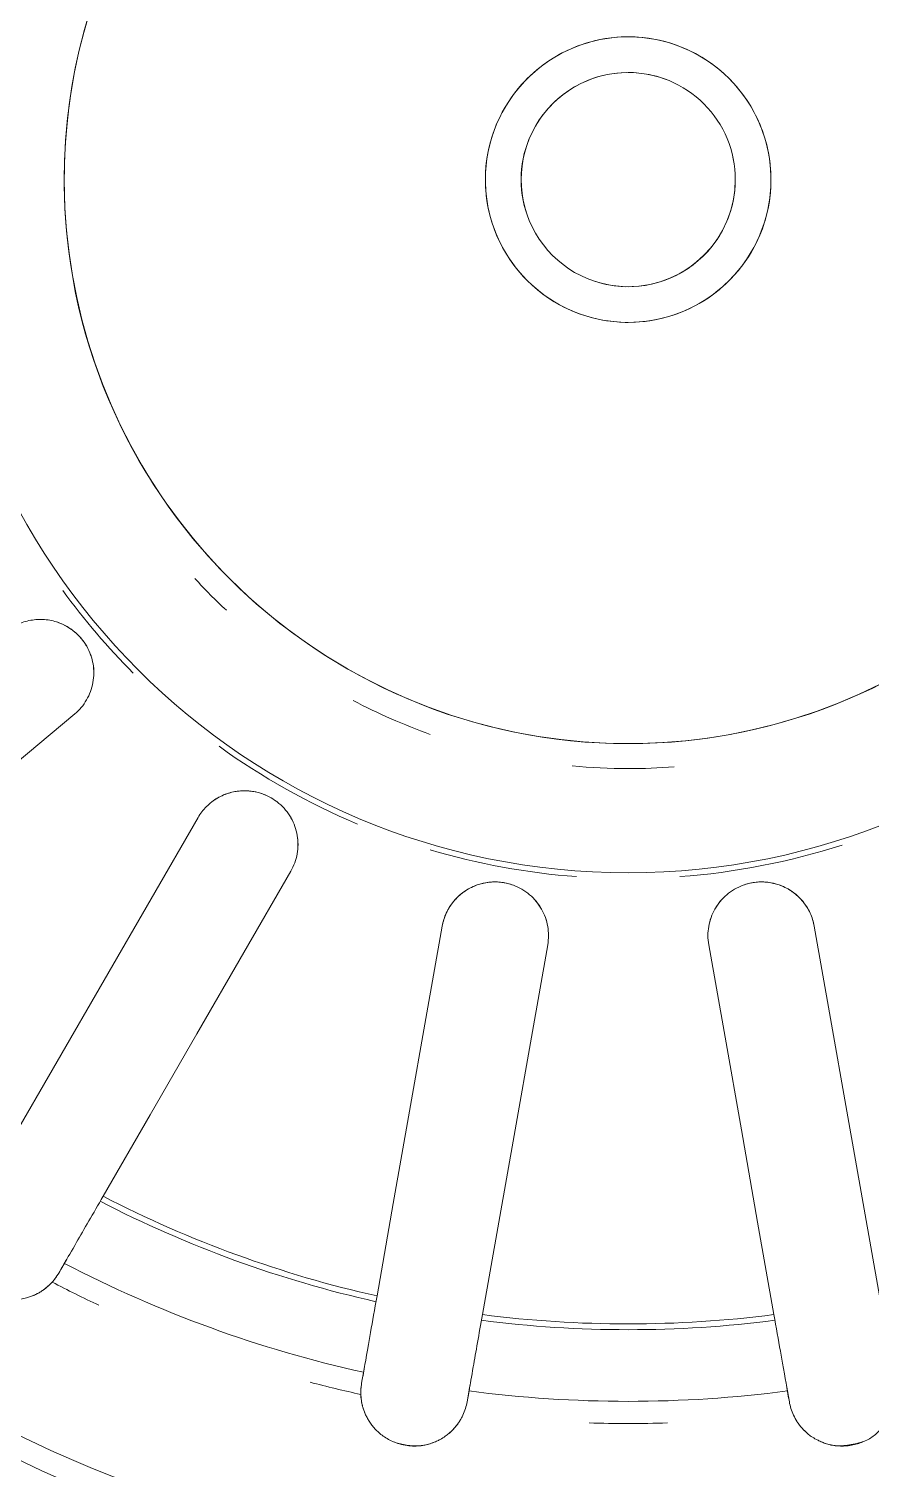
# Model space of a CAD drawing. Header units: millimetres. Extents: x -11245 to 9283, y -22520 to -3800.
# Drawn here: x -7553.41 to -7529.81, y -15003.85 to -14963.5 of the extents above; entities that cross this region are included whole.
import ezdxf

# ---------------------------------------------------------------- set-up
doc = ezdxf.new("R2010")
doc.units = ezdxf.units.MM
doc.layers.add('A-GENM', color=13, linetype='Continuous', lineweight=9)
doc.layers.add('G-IMPT', color=8, linetype='Continuous', lineweight=9)

# ---------------------------------------------------------------- blocks, each defined once
blk = doc.blocks.new('CRT_MGN_COZ_Fogão a lenha completo - CRT_MGN_COZ_Fogão a lenha completo-5005769-PAGINAÇÃO DE PISO TÉRREO')
at = {"layer": 'G-IMPT', "flags": 128}
for points in [[(2906.956, -42.494), (2905.266, -40.48), (2903.575, -38.465), (2901.885, -36.45), (2900.194, -34.436)], [(2894.945, -40.691), (2897.223, -42.006), (2899.5, -43.321), (2901.778, -44.636), (2904.055, -45.951)], [(2891.565, -42.204), (2891.431, -42.126), (2891.297, -42.049)], [(2906.125, -58), (2906.138, -57.368), (2906.176, -56.737), (2906.239, -56.109), (2906.327, -55.483), (2906.44, -54.861), (2906.578, -54.244), (2906.74, -53.634), (2906.927, -53.03), (2907.138, -52.434), (2907.372, -51.847), (2907.63, -51.27), (2907.91, -50.704), (2908.213, -50.149), (2908.538, -49.607), (2908.885, -49.079), (2909.252, -48.564), (2909.639, -48.065), (2910.046, -47.582), (2910.473, -47.115), (2910.917, -46.666), (2911.379, -46.235), (2911.858, -45.822), (2912.353, -45.429), (2912.863, -45.057), (2913.388, -44.705), (2913.927, -44.374), (2914.478, -44.065), (2915.041, -43.778), (2915.615, -43.515), (2916.2, -43.274), (2916.793, -43.057), (2917.395, -42.863), (2918.004, -42.694), (2918.619, -42.55), (2919.24, -42.43), (2919.864, -42.335), (2920.492, -42.265), (2921.123, -42.22), (2921.754, -42.201), (2922.386, -42.207), (2923.018, -42.238), (2923.647, -42.294), (2924.274, -42.376), (2924.897, -42.482), (2925.515, -42.613), (2926.127, -42.769), (2926.733, -42.949)], [(2902.555, -48.549), (2900.278, -47.234), (2898, -45.919), (2895.723, -44.604), (2893.445, -43.289)], [(2888.21, -50.532), (2888.362, -50.559), (2888.514, -50.586)], [(2890.653, -50.963), (2893.242, -51.419), (2895.832, -51.876), (2898.422, -52.333), (2901.012, -52.789)], [(2887.993, -53.54), (2887.841, -53.513), (2887.689, -53.486)], [(2900.491, -55.744), (2897.901, -55.287), (2895.311, -54.83), (2892.721, -54.374), (2890.132, -53.917)], [(2925.925, -58), (2925.922, -57.84), (2925.912, -57.68), (2925.896, -57.521), (2925.874, -57.363), (2925.845, -57.205), (2925.81, -57.049), (2925.769, -56.895), (2925.722, -56.742), (2925.669, -56.591), (2925.609, -56.442), (2925.544, -56.296), (2925.473, -56.153), (2925.396, -56.012), (2925.314, -55.875), (2925.226, -55.741), (2925.133, -55.611), (2925.035, -55.485), (2924.932, -55.362), (2924.824, -55.244), (2924.712, -55.131), (2924.595, -55.021), (2924.474, -54.917), (2924.348, -54.818), (2924.219, -54.723), (2924.086, -54.634), (2923.95, -54.55), (2923.81, -54.472), (2923.668, -54.4), (2923.522, -54.333), (2923.374, -54.272), (2923.224, -54.217), (2923.072, -54.168), (2922.918, -54.125), (2922.762, -54.089), (2922.605, -54.058), (2922.447, -54.034), (2922.288, -54.016), (2922.128, -54.005), (2921.968, -54), (2921.808, -54.002), (2921.648, -54.01), (2921.489, -54.024), (2921.33, -54.044), (2921.173, -54.071), (2921.016, -54.105), (2920.861, -54.144), (2920.708, -54.19), (2920.556, -54.241), (2920.407, -54.299), (2920.26, -54.363), (2920.116, -54.432), (2919.975, -54.507), (2919.837, -54.588), (2919.702, -54.674), (2919.571, -54.766), (2919.444, -54.863), (2919.32, -54.964), (2919.201, -55.071), (2919.086, -55.182), (2918.975, -55.298), (2918.87, -55.418), (2918.769, -55.543), (2918.673, -55.671), (2918.583, -55.803), (2918.497, -55.938), (2918.418, -56.077), (2918.344, -56.219), (2918.275, -56.363), (2918.213, -56.51), (2918.156, -56.66), (2918.106, -56.812), (2918.061, -56.966), (2918.023, -57.121), (2917.991, -57.278), (2917.965, -57.436), (2917.946, -57.594), (2917.933, -57.754), (2917.926, -57.914), (2917.925, -58)], [(2907.779, -65.037), (2907.508, -64.466), (2907.261, -63.884), (2907.038, -63.293), (2906.838, -62.693), (2906.663, -62.086), (2906.511, -61.473), (2906.385, -60.853), (2906.283, -60.23), (2906.206, -59.602), (2906.155, -58.973), (2906.129, -58.341), (2906.125, -58)], [(2917.925, -58), (2917.928, -58.16), (2917.938, -58.32), (2917.954, -58.479), (2917.976, -58.637), (2918.005, -58.795), (2918.04, -58.951), (2918.081, -59.105), (2918.128, -59.258), (2918.181, -59.409), (2918.241, -59.558), (2918.306, -59.704), (2918.377, -59.847), (2918.454, -59.988), (2918.536, -60.125), (2918.624, -60.259), (2918.717, -60.389), (2918.815, -60.515), (2918.918, -60.638), (2919.026, -60.756), (2919.138, -60.869), (2919.255, -60.979), (2919.376, -61.083), (2919.502, -61.182), (2919.631, -61.277), (2919.764, -61.366), (2919.9, -61.45), (2920.04, -61.528), (2920.182, -61.6), (2920.328, -61.667), (2920.476, -61.728), (2920.626, -61.783), (2920.778, -61.832), (2920.932, -61.875), (2921.088, -61.911), (2921.245, -61.942), (2921.403, -61.966), (2921.562, -61.984), (2921.722, -61.995), (2921.882, -62), (2922.042, -61.998), (2922.202, -61.99), (2922.361, -61.976), (2922.52, -61.956), (2922.677, -61.929), (2922.834, -61.895), (2922.989, -61.856), (2923.142, -61.81), (2923.294, -61.759), (2923.443, -61.701), (2923.59, -61.637), (2923.734, -61.568), (2923.875, -61.493), (2924.013, -61.412), (2924.148, -61.326), (2924.279, -61.234), (2924.406, -61.137), (2924.53, -61.036), (2924.649, -60.929), (2924.764, -60.818), (2924.875, -60.702), (2924.98, -60.582), (2925.081, -60.457), (2925.177, -60.329), (2925.267, -60.197), (2925.353, -60.062), (2925.432, -59.923), (2925.506, -59.781), (2925.575, -59.637), (2925.637, -59.49), (2925.694, -59.34), (2925.744, -59.188), (2925.789, -59.034), (2925.827, -58.879), (2925.859, -58.722), (2925.885, -58.564), (2925.904, -58.406), (2925.917, -58.246), (2925.924, -58.086), (2925.925, -58)], [(2900.491, -60.256), (2897.901, -60.713), (2895.311, -61.17), (2892.721, -61.626), (2890.132, -62.083)], [(2887.993, -62.46), (2887.841, -62.487), (2887.689, -62.514)], [(2890.653, -65.037), (2893.242, -64.581), (2895.832, -64.124), (2898.422, -63.667), (2901.012, -63.211)]]:
    blk.add_lwpolyline(points, dxfattribs=at)
at = {"layer": 'G-IMPT'}
for radius, start, end in [(58.454, 90, 270), (58.454, 270, 90), (57.5, 90, 270), (57.5, 360, 180), (57.5, 270, 90), (56.5, 360, 180), (42, 0, 180), (41.108, 0, 180), (41, 90, 180), (41, 90, 270), (41, 270, 90), (41, 0, 90), (40.608, 0, 180), (39.099, 360, 180), (39.72, 109.2857, 180), (19.418, 0, 180), (34.845, 152.4126, 154.8187), (34.223, 152.5121, 167.4879), (15.8, 90, 270), (19.579, 126.0163, 134.9168), (15.8, 270, 90), (32.216, 152.6687, 167.3313), (32.054, 152.6822, 167.3178), (16.5, 132.6316, 136.9778), (19.579, 144.1641, 157.2117), (34.845, 165.1811, 167.5874), (16.5, 152.1795, 160.3588), (19.579, 163.5362, 175.7648), (34.223, 172.5121, 180), (32.216, 172.6687, 180), (32.054, 172.6822, 180), (4, 90, 180), (4, 360, 90), (3, 360, 180), (3, 90, 112.5), (3, 67.5, 90), (3, 339.0928, 64.7239), (16.5, 174.5429, 180), (3, 157.5, 270), (34.845, 178.1957, 180), (57.5, 180, 0), (56.5, 180, 0), (42, 180, 270), (41.108, 180, 0), (41, 180, 270), (40.608, 180, 0), (39.099, 180, 0), (34.845, 180, 181.8043), (34.223, 180, 187.4879), (32.216, 180, 187.3313), (32.054, 180, 187.3178), (19.418, 180, 0), (16.5, 180, 184.4699), (4, 180, 270), (3, 180, 270), (3, 270, 360), (4, 270, 0), (41, 270, 0), (42, 270, 0), (19.579, 184.2352, 197.8165), (3, 270, 292.5)]:
    blk.add_arc((2921.925, -58), radius, start, end, dxfattribs=at)
for points, knots in [([(2891.297, -42.049), (2891.242, -42.017), (2891.134, -41.945), (2891.007, -41.834), (2890.914, -41.734), (2890.849, -41.654), (2890.788, -41.567), (2890.731, -41.472), (2890.679, -41.37), (2890.636, -41.262), (2890.595, -41.136), (2890.566, -41.002), (2890.549, -40.857), (2890.545, -40.716), (2890.557, -40.552), (2890.589, -40.381), (2890.649, -40.194), (2890.743, -39.998), (2890.865, -39.819), (2890.997, -39.673), (2891.129, -39.56), (2891.266, -39.466), (2891.401, -39.393), (2891.536, -39.337), (2891.665, -39.298), (2891.785, -39.272), (2891.9, -39.256), (2892.014, -39.249), (2892.125, -39.251), (2892.231, -39.26), (2892.333, -39.276), (2892.466, -39.307), (2892.626, -39.361), (2892.742, -39.419), (2892.797, -39.451)], [-1, -1, -1, -1, -0.944444, -0.888889, -0.861111, -0.833333, -0.805556, -0.777778, -0.75, -0.722222, -0.694444, -0.659722, -0.638889, -0.611111, -0.583333, -0.555556, -0.527778, -0.5, -0.472222, -0.444444, -0.416667, -0.388889, -0.361111, -0.333333, -0.305556, -0.277778, -0.25, -0.222222, -0.194444, -0.166667, -0.138889, -0.111111, -0.055556, 0, 0, 0, 0]), ([(2909.254, -40.566), (2909.337, -40.665), (2909.442, -40.829), (2909.537, -41.071), (2909.585, -41.26), (2909.607, -41.454), (2909.604, -41.716), (2909.525, -42.083), (2909.281, -42.511), (2908.868, -42.858), (2908.445, -43.01), (2908.095, -43.038), (2907.833, -43.013), (2907.581, -42.944), (2907.267, -42.795), (2907.067, -42.626), (2906.956, -42.494)], [-1, -1, -1, -1, -0.916667, -0.875, -0.833333, -0.791667, -0.75, -0.666667, -0.555556, -0.444444, -0.333333, -0.277778, -0.222222, -0.166667, -0.111111, 0, 0, 0, 0]), ([(2891.042, -41.863), (2891, -41.827), (2890.922, -41.749), (2890.834, -41.635), (2890.769, -41.536), (2890.723, -41.458), (2890.681, -41.375), (2890.657, -41.314), (2890.645, -41.283)], [-1, -1, -1, -1, -0.9444444, -0.8888889, -0.8611111, -0.8333333, -0.8055556, -0.7777778, -0.7777778, -0.7777778, -0.7777778]), ([(2909.547, -41.941), (2909.533, -41.994), (2909.498, -42.095), (2909.426, -42.246), (2909.337, -42.39), (2909.238, -42.518), (2909.121, -42.636), (2908.99, -42.744), (2908.826, -42.852), (2908.614, -42.948), (2908.357, -43.017), (2908.095, -43.036), (2907.92, -43.021), (2907.834, -43.005)], [-0.6875, -0.6875, -0.6875, -0.6875, -0.6527778, -0.6180556, -0.5833333, -0.5486111, -0.5138889, -0.4791667, -0.4444444, -0.3888889, -0.3333333, -0.2777778, -0.2222222, -0.2222222, -0.2222222, -0.2222222]), ([(2893.445, -43.289), (2892.963, -43.011), (2892.22, -42.582), (2891.718, -42.292), (2891.565, -42.204)], [-1, -1, -1, -1, -0.4, 0, 0, 0, 0]), ([(2904.055, -45.951), (2904.167, -46.015), (2904.322, -46.134), (2904.494, -46.329), (2904.604, -46.49), (2904.691, -46.665), (2904.777, -46.912), (2904.829, -47.284), (2904.746, -47.77), (2904.477, -48.237), (2904.131, -48.524), (2903.811, -48.67), (2903.557, -48.736), (2903.297, -48.757), (2902.951, -48.725), (2902.704, -48.635), (2902.555, -48.549)], [-1, -1, -1, -1, -0.916667, -0.875, -0.833333, -0.791667, -0.75, -0.666667, -0.555556, -0.444444, -0.333333, -0.277778, -0.222222, -0.166667, -0.111111, 0, 0, 0, 0]), ([(2904.529, -46.383), (2904.591, -46.472), (2904.673, -46.617), (2904.744, -46.818), (2904.783, -46.979), (2904.805, -47.144), (2904.807, -47.305), (2904.791, -47.471), (2904.758, -47.636), (2904.708, -47.791), (2904.639, -47.942), (2904.552, -48.088), (2904.435, -48.245), (2904.268, -48.408), (2904.051, -48.561), (2903.811, -48.669), (2903.472, -48.76), (2903.207, -48.756), (2903.039, -48.726)], [-0.8611111, -0.8611111, -0.8611111, -0.8611111, -0.7916667, -0.7569444, -0.7222222, -0.6875, -0.6527778, -0.6180556, -0.5833333, -0.5486111, -0.5138889, -0.4791667, -0.4444444, -0.3888889, -0.3333333, -0.2777778, -0.2222222, -0.1111111, -0.1111111, -0.1111111, -0.1111111]), ([(2887.689, -53.486), (2887.626, -53.475), (2887.5, -53.445), (2887.342, -53.384), (2887.221, -53.322), (2887.132, -53.269), (2887.045, -53.208), (2886.959, -53.138), (2886.876, -53.059), (2886.798, -52.973), (2886.717, -52.868), (2886.644, -52.753), (2886.578, -52.622), (2886.526, -52.491), (2886.481, -52.333), (2886.453, -52.161), (2886.445, -51.965), (2886.466, -51.749), (2886.52, -51.539), (2886.594, -51.357), (2886.679, -51.205), (2886.776, -51.07), (2886.878, -50.955), (2886.986, -50.856), (2887.093, -50.775), (2887.197, -50.71), (2887.3, -50.655), (2887.404, -50.61), (2887.51, -50.574), (2887.612, -50.546), (2887.714, -50.527), (2887.849, -50.51), (2888.018, -50.506), (2888.147, -50.521), (2888.21, -50.532)], [-1, -1, -1, -1, -0.944444, -0.888889, -0.861111, -0.833333, -0.805556, -0.777778, -0.75, -0.722222, -0.694444, -0.659722, -0.638889, -0.611111, -0.583333, -0.555556, -0.527778, -0.5, -0.472222, -0.444444, -0.416667, -0.388889, -0.361111, -0.333333, -0.305556, -0.277778, -0.25, -0.222222, -0.194444, -0.166667, -0.138889, -0.111111, -0.055556, 0, 0, 0, 0]), ([(2887.39, -50.616), (2887.419, -50.605), (2887.476, -50.585), (2887.589, -50.551), (2887.729, -50.52), (2887.84, -50.511), (2887.895, -50.51)], [-0.1666667, -0.1666667, -0.1666667, -0.1666667, -0.1388889, -0.1111111, -0.0555556, 0, 0, 0, 0]), ([(2888.514, -50.586), (2888.775, -50.632), (2889.421, -50.746), (2890.286, -50.898), (2890.653, -50.963)], [-1, -1, -1, -1, -0.4, 0, 0, 0, 0]), ([(2901.012, -52.789), (2901.139, -52.812), (2901.326, -52.87), (2901.554, -52.994), (2901.711, -53.108), (2901.854, -53.243), (2902.019, -53.446), (2902.195, -53.777), (2902.283, -54.262), (2902.19, -54.794), (2901.963, -55.182), (2901.713, -55.428), (2901.497, -55.577), (2901.259, -55.686), (2900.923, -55.774), (2900.66, -55.774), (2900.491, -55.744)], [-1, -1, -1, -1, -0.916667, -0.875, -0.833333, -0.791667, -0.75, -0.666667, -0.555556, -0.444444, -0.333333, -0.277778, -0.222222, -0.166667, -0.111111, 0, 0, 0, 0]), ([(2901.012, -52.789), (2901.232, -52.828), (2901.524, -52.95), (2901.821, -53.204), (2901.956, -53.368), (2902.048, -53.507), (2902.124, -53.654), (2902.182, -53.804), (2902.223, -53.966), (2902.248, -54.133), (2902.255, -54.295), (2902.241, -54.461), (2902.21, -54.627), (2902.154, -54.815), (2902.053, -55.026), (2901.901, -55.244), (2901.712, -55.427), (2901.424, -55.628), (2901.174, -55.716), (2901.006, -55.745)], [-1, -1, -1, -1, -0.8611111, -0.7916667, -0.7569444, -0.7222222, -0.6875, -0.6527778, -0.6180556, -0.5833333, -0.5486111, -0.5138889, -0.4791667, -0.4444444, -0.3888889, -0.3333333, -0.2777778, -0.2222222, -0.1111111, -0.1111111, -0.1111111, -0.1111111]), ([(2890.132, -53.917), (2889.583, -53.82), (2888.739, -53.671), (2888.167, -53.571), (2887.993, -53.54)], [-1, -1, -1, -1, -0.4, 0, 0, 0, 0]), ([(2901.012, -63.211), (2901.232, -63.172), (2901.524, -63.05), (2901.821, -62.796), (2901.956, -62.632), (2902.048, -62.493), (2902.124, -62.346), (2902.182, -62.196), (2902.223, -62.034), (2902.248, -61.867), (2902.255, -61.705), (2902.241, -61.539), (2902.21, -61.373), (2902.154, -61.185), (2902.053, -60.974), (2901.901, -60.756), (2901.712, -60.573), (2901.424, -60.372), (2901.007, -60.226), (2900.667, -60.225), (2900.491, -60.256)], [-1, -1, -1, -1, -0.861111, -0.791667, -0.756944, -0.722222, -0.6875, -0.652778, -0.618056, -0.583333, -0.548611, -0.513889, -0.479167, -0.444444, -0.388889, -0.333333, -0.277778, -0.222222, -0.111111, 0, 0, 0, 0]), ([(2901.012, -63.211), (2901.139, -63.188), (2901.326, -63.13), (2901.554, -63.006), (2901.711, -62.892), (2901.854, -62.757), (2902.019, -62.554), (2902.195, -62.223), (2902.283, -61.738), (2902.19, -61.206), (2901.963, -60.818), (2901.713, -60.572), (2901.497, -60.423), (2901.259, -60.314), (2901.091, -60.27), (2901.006, -60.255)], [-1, -1, -1, -1, -0.9166667, -0.875, -0.8333333, -0.7916667, -0.75, -0.6666667, -0.5555556, -0.4444444, -0.3333333, -0.2777778, -0.2222222, -0.1666667, -0.1111111, -0.1111111, -0.1111111, -0.1111111]), ([(2887.993, -62.46), (2888.254, -62.414), (2888.9, -62.3), (2889.765, -62.147), (2890.132, -62.083)], [-1, -1, -1, -1, -0.4, 0, 0, 0, 0]), ([(2887.689, -62.514), (2887.559, -62.535), (2887.372, -62.596), (2887.161, -62.711), (2887.043, -62.792), (2886.959, -62.863), (2886.876, -62.941), (2886.795, -63.026), (2886.711, -63.132), (2886.646, -63.247), (2886.58, -63.38), (2886.523, -63.513), (2886.475, -63.673), (2886.451, -63.841), (2886.458, -64.034), (2886.486, -64.25), (2886.534, -64.463), (2886.594, -64.646), (2886.673, -64.795), (2886.773, -64.929), (2886.882, -65.043), (2886.987, -65.144), (2887.088, -65.227), (2887.194, -65.292), (2887.3, -65.344), (2887.405, -65.39), (2887.508, -65.428), (2887.646, -65.463), (2887.884, -65.499), (2888.081, -65.492), (2888.21, -65.468)], [-1, -1, -1, -1, -0.888889, -0.833333, -0.805556, -0.777778, -0.75, -0.722222, -0.694444, -0.659722, -0.638889, -0.611111, -0.583333, -0.555556, -0.527778, -0.5, -0.472222, -0.444444, -0.416667, -0.388889, -0.361111, -0.333333, -0.305556, -0.277778, -0.25, -0.222222, -0.194444, -0.166667, -0.111111, 0, 0, 0, 0])]:
    blk.add_open_spline(points, degree=3, knots=knots, dxfattribs=at)
for points in [[(2891.042, -41.863), (2891.077, -41.895), (2891.154, -41.958), (2891.247, -42.02), (2891.297, -42.049)], [(2891.297, -42.049), (2891.419, -42.12), (2891.555, -42.198), (2891.703, -42.284)], [(2888.21, -50.532), (2888.152, -50.522), (2888.042, -50.509), (2887.942, -50.508), (2887.895, -50.51)], [(2888.671, -50.613), (2888.503, -50.584), (2888.349, -50.556), (2888.21, -50.532)], [(2886.582, -52.626), (2886.566, -52.588), (2886.535, -52.508), (2886.493, -52.377), (2886.461, -52.236), (2886.448, -52.09), (2886.456, -51.927), (2886.48, -51.749), (2886.518, -51.574), (2886.55, -51.47), (2886.569, -51.422)], [(2887.088, -53.238), (2887.065, -53.221), (2887.017, -53.185), (2886.947, -53.127), (2886.879, -53.063), (2886.835, -53.015), (2886.814, -52.99)], [(2887.689, -53.486), (2887.828, -53.511), (2887.982, -53.538), (2888.151, -53.568)], [(2888.151, -62.432), (2887.982, -62.462), (2887.828, -62.489), (2887.689, -62.514)], [(2887.089, -62.762), (2887.065, -62.779), (2887.017, -62.814), (2886.948, -62.873), (2886.881, -62.937), (2886.836, -62.985), (2886.814, -63.01)], [(2886.582, -63.373), (2886.565, -63.411), (2886.533, -63.49), (2886.494, -63.619), (2886.465, -63.76), (2886.449, -63.908), (2886.448, -64.074), (2886.468, -64.251), (2886.51, -64.425), (2886.548, -64.528), (2886.568, -64.576)]]:
    blk.add_open_spline(points, degree=3, dxfattribs=at)
blk = doc.blocks.new('CRT_MGN_COZ_Fogão a lenha completo - CRT_MGN_COZ_Fogão a lenha completo-V26-PAGINAÇÃO DE PISO TÉRREO')
at = {"layer": 'G-IMPT', "flags": 128}
for points in [[(2906.956, -42.494), (2905.266, -40.48), (2903.575, -38.465), (2901.885, -36.45), (2900.194, -34.436)], [(2894.945, -40.691), (2897.223, -42.006), (2899.5, -43.321), (2901.778, -44.636), (2904.055, -45.951)], [(2891.565, -42.204), (2891.431, -42.126), (2891.297, -42.049)], [(2906.125, -58), (2906.138, -57.368), (2906.176, -56.737), (2906.239, -56.109), (2906.327, -55.483), (2906.44, -54.861), (2906.578, -54.244), (2906.74, -53.634), (2906.927, -53.03), (2907.138, -52.434), (2907.372, -51.847), (2907.63, -51.27), (2907.91, -50.704), (2908.213, -50.149), (2908.538, -49.607), (2908.885, -49.079), (2909.252, -48.564), (2909.639, -48.065), (2910.046, -47.582), (2910.473, -47.115), (2910.917, -46.666), (2911.379, -46.235), (2911.858, -45.822), (2912.353, -45.429), (2912.863, -45.057), (2913.388, -44.705), (2913.927, -44.374), (2914.478, -44.065), (2915.041, -43.778), (2915.615, -43.515), (2916.2, -43.274), (2916.793, -43.057), (2917.395, -42.863), (2918.004, -42.694), (2918.619, -42.55), (2919.24, -42.43), (2919.864, -42.335), (2920.492, -42.265), (2921.123, -42.22), (2921.754, -42.201), (2922.386, -42.207), (2923.018, -42.238), (2923.647, -42.294), (2924.274, -42.376), (2924.897, -42.482), (2925.515, -42.613), (2926.127, -42.769), (2926.733, -42.949)], [(2902.555, -48.549), (2900.278, -47.234), (2898, -45.919), (2895.723, -44.604), (2893.445, -43.289)], [(2888.21, -50.532), (2888.362, -50.559), (2888.514, -50.586)], [(2890.653, -50.963), (2893.242, -51.419), (2895.832, -51.876), (2898.422, -52.333), (2901.012, -52.789)], [(2887.993, -53.54), (2887.841, -53.513), (2887.689, -53.486)], [(2900.491, -55.744), (2897.901, -55.287), (2895.311, -54.83), (2892.721, -54.374), (2890.132, -53.917)], [(2925.925, -58), (2925.922, -57.84), (2925.912, -57.68), (2925.896, -57.521), (2925.874, -57.363), (2925.845, -57.205), (2925.81, -57.049), (2925.769, -56.895), (2925.722, -56.742), (2925.669, -56.591), (2925.609, -56.442), (2925.544, -56.296), (2925.473, -56.153), (2925.396, -56.012), (2925.314, -55.875), (2925.226, -55.741), (2925.133, -55.611), (2925.035, -55.485), (2924.932, -55.362), (2924.824, -55.244), (2924.712, -55.131), (2924.595, -55.021), (2924.474, -54.917), (2924.348, -54.818), (2924.219, -54.723), (2924.086, -54.634), (2923.95, -54.55), (2923.81, -54.472), (2923.668, -54.4), (2923.522, -54.333), (2923.374, -54.272), (2923.224, -54.217), (2923.072, -54.168), (2922.918, -54.125), (2922.762, -54.089), (2922.605, -54.058), (2922.447, -54.034), (2922.288, -54.016), (2922.128, -54.005), (2921.968, -54), (2921.808, -54.002), (2921.648, -54.01), (2921.489, -54.024), (2921.33, -54.044), (2921.173, -54.071), (2921.016, -54.105), (2920.861, -54.144), (2920.708, -54.19), (2920.556, -54.241), (2920.407, -54.299), (2920.26, -54.363), (2920.116, -54.432), (2919.975, -54.507), (2919.837, -54.588), (2919.702, -54.674), (2919.571, -54.766), (2919.444, -54.863), (2919.32, -54.964), (2919.201, -55.071), (2919.086, -55.182), (2918.975, -55.298), (2918.87, -55.418), (2918.769, -55.543), (2918.673, -55.671), (2918.583, -55.803), (2918.497, -55.938), (2918.418, -56.077), (2918.344, -56.219), (2918.275, -56.363), (2918.213, -56.51), (2918.156, -56.66), (2918.106, -56.812), (2918.061, -56.966), (2918.023, -57.121), (2917.991, -57.278), (2917.965, -57.436), (2917.946, -57.594), (2917.933, -57.754), (2917.926, -57.914), (2917.925, -58)], [(2907.779, -65.037), (2907.508, -64.466), (2907.261, -63.884), (2907.038, -63.293), (2906.838, -62.693), (2906.663, -62.086), (2906.511, -61.473), (2906.385, -60.853), (2906.283, -60.23), (2906.206, -59.602), (2906.155, -58.973), (2906.129, -58.341), (2906.125, -58)], [(2917.925, -58), (2917.928, -58.16), (2917.938, -58.32), (2917.954, -58.479), (2917.976, -58.637), (2918.005, -58.795), (2918.04, -58.951), (2918.081, -59.105), (2918.128, -59.258), (2918.181, -59.409), (2918.241, -59.558), (2918.306, -59.704), (2918.377, -59.847), (2918.454, -59.988), (2918.536, -60.125), (2918.624, -60.259), (2918.717, -60.389), (2918.815, -60.515), (2918.918, -60.638), (2919.026, -60.756), (2919.138, -60.869), (2919.255, -60.979), (2919.376, -61.083), (2919.502, -61.182), (2919.631, -61.277), (2919.764, -61.366), (2919.9, -61.45), (2920.04, -61.528), (2920.182, -61.6), (2920.328, -61.667), (2920.476, -61.728), (2920.626, -61.783), (2920.778, -61.832), (2920.932, -61.875), (2921.088, -61.911), (2921.245, -61.942), (2921.403, -61.966), (2921.562, -61.984), (2921.722, -61.995), (2921.882, -62), (2922.042, -61.998), (2922.202, -61.99), (2922.361, -61.976), (2922.52, -61.956), (2922.677, -61.929), (2922.834, -61.895), (2922.989, -61.856), (2923.142, -61.81), (2923.294, -61.759), (2923.443, -61.701), (2923.59, -61.637), (2923.734, -61.568), (2923.875, -61.493), (2924.013, -61.412), (2924.148, -61.326), (2924.279, -61.234), (2924.406, -61.137), (2924.53, -61.036), (2924.649, -60.929), (2924.764, -60.818), (2924.875, -60.702), (2924.98, -60.582), (2925.081, -60.457), (2925.177, -60.329), (2925.267, -60.197), (2925.353, -60.062), (2925.432, -59.923), (2925.506, -59.781), (2925.575, -59.637), (2925.637, -59.49), (2925.694, -59.34), (2925.744, -59.188), (2925.789, -59.034), (2925.827, -58.879), (2925.859, -58.722), (2925.885, -58.564), (2925.904, -58.406), (2925.917, -58.246), (2925.924, -58.086), (2925.925, -58)], [(2900.491, -60.256), (2897.901, -60.713), (2895.311, -61.17), (2892.721, -61.626), (2890.132, -62.083)], [(2887.993, -62.46), (2887.841, -62.487), (2887.689, -62.514)], [(2890.653, -65.037), (2893.242, -64.581), (2895.832, -64.124), (2898.422, -63.667), (2901.012, -63.211)]]:
    blk.add_lwpolyline(points, dxfattribs=at)
at = {"layer": 'G-IMPT'}
for radius, start, end in [(58.454, 90, 270), (58.454, 270, 90), (57.5, 90, 270), (57.5, 360, 180), (57.5, 270, 90), (56.5, 360, 180), (42, 0, 180), (41.108, 0, 180), (41, 90, 180), (41, 90, 270), (41, 270, 90), (41, 0, 90), (40.608, 0, 180), (39.099, 360, 180), (39.72, 109.2857, 180), (19.418, 0, 180), (34.845, 152.4126, 154.8187), (34.223, 152.5121, 167.4879), (15.8, 90, 270), (19.579, 126.0163, 134.9168), (15.8, 270, 90), (32.216, 152.6687, 167.3313), (32.054, 152.6822, 167.3178), (16.5, 132.6316, 136.9778), (19.579, 144.1641, 157.2117), (34.845, 165.1811, 167.5874), (16.5, 152.1795, 160.3588), (19.579, 163.5362, 175.7648), (34.223, 172.5121, 180), (32.216, 172.6687, 180), (32.054, 172.6822, 180), (4, 90, 180), (4, 360, 90), (3, 360, 180), (3, 90, 112.5), (3, 67.5, 90), (3, 339.0928, 64.7239), (16.5, 174.5429, 180), (3, 157.5, 270), (34.845, 178.1957, 180), (57.5, 180, 0), (56.5, 180, 0), (42, 180, 270), (41.108, 180, 0), (41, 180, 270), (40.608, 180, 0), (39.099, 180, 0), (34.845, 180, 181.8043), (34.223, 180, 187.4879), (32.216, 180, 187.3313), (32.054, 180, 187.3178), (19.418, 180, 0), (16.5, 180, 184.4699), (4, 180, 270), (3, 180, 270), (3, 270, 360), (4, 270, 0), (41, 270, 0), (42, 270, 0), (19.579, 184.2352, 197.8165), (3, 270, 292.5)]:
    blk.add_arc((2921.925, -58), radius, start, end, dxfattribs=at)
for points, knots in [([(2891.297, -42.049), (2891.242, -42.017), (2891.134, -41.945), (2891.007, -41.834), (2890.914, -41.734), (2890.849, -41.654), (2890.788, -41.567), (2890.731, -41.472), (2890.679, -41.37), (2890.636, -41.262), (2890.595, -41.136), (2890.566, -41.002), (2890.549, -40.857), (2890.545, -40.716), (2890.557, -40.552), (2890.589, -40.381), (2890.649, -40.194), (2890.743, -39.998), (2890.865, -39.819), (2890.997, -39.673), (2891.129, -39.56), (2891.266, -39.466), (2891.401, -39.393), (2891.536, -39.337), (2891.665, -39.298), (2891.785, -39.272), (2891.9, -39.256), (2892.014, -39.249), (2892.125, -39.251), (2892.231, -39.26), (2892.333, -39.276), (2892.466, -39.307), (2892.626, -39.361), (2892.742, -39.419), (2892.797, -39.451)], [-1, -1, -1, -1, -0.944444, -0.888889, -0.861111, -0.833333, -0.805556, -0.777778, -0.75, -0.722222, -0.694444, -0.659722, -0.638889, -0.611111, -0.583333, -0.555556, -0.527778, -0.5, -0.472222, -0.444444, -0.416667, -0.388889, -0.361111, -0.333333, -0.305556, -0.277778, -0.25, -0.222222, -0.194444, -0.166667, -0.138889, -0.111111, -0.055556, 0, 0, 0, 0]), ([(2909.254, -40.566), (2909.337, -40.665), (2909.442, -40.829), (2909.537, -41.071), (2909.585, -41.26), (2909.607, -41.454), (2909.604, -41.716), (2909.525, -42.083), (2909.281, -42.511), (2908.868, -42.858), (2908.445, -43.01), (2908.095, -43.038), (2907.833, -43.013), (2907.581, -42.944), (2907.267, -42.795), (2907.067, -42.626), (2906.956, -42.494)], [-1, -1, -1, -1, -0.916667, -0.875, -0.833333, -0.791667, -0.75, -0.666667, -0.555556, -0.444444, -0.333333, -0.277778, -0.222222, -0.166667, -0.111111, 0, 0, 0, 0]), ([(2891.042, -41.863), (2891, -41.827), (2890.922, -41.749), (2890.834, -41.635), (2890.769, -41.536), (2890.723, -41.458), (2890.681, -41.375), (2890.657, -41.314), (2890.645, -41.283)], [-1, -1, -1, -1, -0.9444444, -0.8888889, -0.8611111, -0.8333333, -0.8055556, -0.7777778, -0.7777778, -0.7777778, -0.7777778]), ([(2909.547, -41.941), (2909.533, -41.994), (2909.498, -42.095), (2909.426, -42.246), (2909.337, -42.39), (2909.238, -42.518), (2909.121, -42.636), (2908.99, -42.744), (2908.826, -42.852), (2908.614, -42.948), (2908.357, -43.017), (2908.095, -43.036), (2907.92, -43.021), (2907.834, -43.005)], [-0.6875, -0.6875, -0.6875, -0.6875, -0.6527778, -0.6180556, -0.5833333, -0.5486111, -0.5138889, -0.4791667, -0.4444444, -0.3888889, -0.3333333, -0.2777778, -0.2222222, -0.2222222, -0.2222222, -0.2222222]), ([(2893.445, -43.289), (2892.963, -43.011), (2892.22, -42.582), (2891.718, -42.292), (2891.565, -42.204)], [-1, -1, -1, -1, -0.4, 0, 0, 0, 0]), ([(2904.055, -45.951), (2904.167, -46.015), (2904.322, -46.134), (2904.494, -46.329), (2904.604, -46.49), (2904.691, -46.665), (2904.777, -46.912), (2904.829, -47.284), (2904.746, -47.77), (2904.477, -48.237), (2904.131, -48.524), (2903.811, -48.67), (2903.557, -48.736), (2903.297, -48.757), (2902.951, -48.725), (2902.704, -48.635), (2902.555, -48.549)], [-1, -1, -1, -1, -0.916667, -0.875, -0.833333, -0.791667, -0.75, -0.666667, -0.555556, -0.444444, -0.333333, -0.277778, -0.222222, -0.166667, -0.111111, 0, 0, 0, 0]), ([(2904.529, -46.383), (2904.591, -46.472), (2904.673, -46.617), (2904.744, -46.818), (2904.783, -46.979), (2904.805, -47.144), (2904.807, -47.305), (2904.791, -47.471), (2904.758, -47.636), (2904.708, -47.791), (2904.639, -47.942), (2904.552, -48.088), (2904.435, -48.245), (2904.268, -48.408), (2904.051, -48.561), (2903.811, -48.669), (2903.472, -48.76), (2903.207, -48.756), (2903.039, -48.726)], [-0.8611111, -0.8611111, -0.8611111, -0.8611111, -0.7916667, -0.7569444, -0.7222222, -0.6875, -0.6527778, -0.6180556, -0.5833333, -0.5486111, -0.5138889, -0.4791667, -0.4444444, -0.3888889, -0.3333333, -0.2777778, -0.2222222, -0.1111111, -0.1111111, -0.1111111, -0.1111111]), ([(2887.689, -53.486), (2887.626, -53.475), (2887.5, -53.445), (2887.342, -53.384), (2887.221, -53.322), (2887.132, -53.269), (2887.045, -53.208), (2886.959, -53.138), (2886.876, -53.059), (2886.798, -52.973), (2886.717, -52.868), (2886.644, -52.753), (2886.578, -52.622), (2886.526, -52.491), (2886.481, -52.333), (2886.453, -52.161), (2886.445, -51.965), (2886.466, -51.749), (2886.52, -51.539), (2886.594, -51.357), (2886.679, -51.205), (2886.776, -51.07), (2886.878, -50.955), (2886.986, -50.856), (2887.093, -50.775), (2887.197, -50.71), (2887.3, -50.655), (2887.404, -50.61), (2887.51, -50.574), (2887.612, -50.546), (2887.714, -50.527), (2887.849, -50.51), (2888.018, -50.506), (2888.147, -50.521), (2888.21, -50.532)], [-1, -1, -1, -1, -0.944444, -0.888889, -0.861111, -0.833333, -0.805556, -0.777778, -0.75, -0.722222, -0.694444, -0.659722, -0.638889, -0.611111, -0.583333, -0.555556, -0.527778, -0.5, -0.472222, -0.444444, -0.416667, -0.388889, -0.361111, -0.333333, -0.305556, -0.277778, -0.25, -0.222222, -0.194444, -0.166667, -0.138889, -0.111111, -0.055556, 0, 0, 0, 0]), ([(2887.39, -50.616), (2887.419, -50.605), (2887.476, -50.585), (2887.589, -50.551), (2887.729, -50.52), (2887.84, -50.511), (2887.895, -50.51)], [-0.1666667, -0.1666667, -0.1666667, -0.1666667, -0.1388889, -0.1111111, -0.0555556, 0, 0, 0, 0]), ([(2888.514, -50.586), (2888.775, -50.632), (2889.421, -50.746), (2890.286, -50.898), (2890.653, -50.963)], [-1, -1, -1, -1, -0.4, 0, 0, 0, 0]), ([(2901.012, -52.789), (2901.139, -52.812), (2901.326, -52.87), (2901.554, -52.994), (2901.711, -53.108), (2901.854, -53.243), (2902.019, -53.446), (2902.195, -53.777), (2902.283, -54.262), (2902.19, -54.794), (2901.963, -55.182), (2901.713, -55.428), (2901.497, -55.577), (2901.259, -55.686), (2900.923, -55.774), (2900.66, -55.774), (2900.491, -55.744)], [-1, -1, -1, -1, -0.916667, -0.875, -0.833333, -0.791667, -0.75, -0.666667, -0.555556, -0.444444, -0.333333, -0.277778, -0.222222, -0.166667, -0.111111, 0, 0, 0, 0]), ([(2901.012, -52.789), (2901.232, -52.828), (2901.524, -52.95), (2901.821, -53.204), (2901.956, -53.368), (2902.048, -53.507), (2902.124, -53.654), (2902.182, -53.804), (2902.223, -53.966), (2902.248, -54.133), (2902.255, -54.295), (2902.241, -54.461), (2902.21, -54.627), (2902.154, -54.815), (2902.053, -55.026), (2901.901, -55.244), (2901.712, -55.427), (2901.424, -55.628), (2901.174, -55.716), (2901.006, -55.745)], [-1, -1, -1, -1, -0.8611111, -0.7916667, -0.7569444, -0.7222222, -0.6875, -0.6527778, -0.6180556, -0.5833333, -0.5486111, -0.5138889, -0.4791667, -0.4444444, -0.3888889, -0.3333333, -0.2777778, -0.2222222, -0.1111111, -0.1111111, -0.1111111, -0.1111111]), ([(2890.132, -53.917), (2889.583, -53.82), (2888.739, -53.671), (2888.167, -53.571), (2887.993, -53.54)], [-1, -1, -1, -1, -0.4, 0, 0, 0, 0]), ([(2901.012, -63.211), (2901.232, -63.172), (2901.524, -63.05), (2901.821, -62.796), (2901.956, -62.632), (2902.048, -62.493), (2902.124, -62.346), (2902.182, -62.196), (2902.223, -62.034), (2902.248, -61.867), (2902.255, -61.705), (2902.241, -61.539), (2902.21, -61.373), (2902.154, -61.185), (2902.053, -60.974), (2901.901, -60.756), (2901.712, -60.573), (2901.424, -60.372), (2901.007, -60.226), (2900.667, -60.225), (2900.491, -60.256)], [-1, -1, -1, -1, -0.861111, -0.791667, -0.756944, -0.722222, -0.6875, -0.652778, -0.618056, -0.583333, -0.548611, -0.513889, -0.479167, -0.444444, -0.388889, -0.333333, -0.277778, -0.222222, -0.111111, 0, 0, 0, 0]), ([(2901.012, -63.211), (2901.139, -63.188), (2901.326, -63.13), (2901.554, -63.006), (2901.711, -62.892), (2901.854, -62.757), (2902.019, -62.554), (2902.195, -62.223), (2902.283, -61.738), (2902.19, -61.206), (2901.963, -60.818), (2901.713, -60.572), (2901.497, -60.423), (2901.259, -60.314), (2901.091, -60.27), (2901.006, -60.255)], [-1, -1, -1, -1, -0.9166667, -0.875, -0.8333333, -0.7916667, -0.75, -0.6666667, -0.5555556, -0.4444444, -0.3333333, -0.2777778, -0.2222222, -0.1666667, -0.1111111, -0.1111111, -0.1111111, -0.1111111]), ([(2887.993, -62.46), (2888.254, -62.414), (2888.9, -62.3), (2889.765, -62.147), (2890.132, -62.083)], [-1, -1, -1, -1, -0.4, 0, 0, 0, 0]), ([(2887.689, -62.514), (2887.559, -62.535), (2887.372, -62.596), (2887.161, -62.711), (2887.043, -62.792), (2886.959, -62.863), (2886.876, -62.941), (2886.795, -63.026), (2886.711, -63.132), (2886.646, -63.247), (2886.58, -63.38), (2886.523, -63.513), (2886.475, -63.673), (2886.451, -63.841), (2886.458, -64.034), (2886.486, -64.25), (2886.534, -64.463), (2886.594, -64.646), (2886.673, -64.795), (2886.773, -64.929), (2886.882, -65.043), (2886.987, -65.144), (2887.088, -65.227), (2887.194, -65.292), (2887.3, -65.344), (2887.405, -65.39), (2887.508, -65.428), (2887.646, -65.463), (2887.884, -65.499), (2888.081, -65.492), (2888.21, -65.468)], [-1, -1, -1, -1, -0.888889, -0.833333, -0.805556, -0.777778, -0.75, -0.722222, -0.694444, -0.659722, -0.638889, -0.611111, -0.583333, -0.555556, -0.527778, -0.5, -0.472222, -0.444444, -0.416667, -0.388889, -0.361111, -0.333333, -0.305556, -0.277778, -0.25, -0.222222, -0.194444, -0.166667, -0.111111, 0, 0, 0, 0])]:
    blk.add_open_spline(points, degree=3, knots=knots, dxfattribs=at)
for points in [[(2891.042, -41.863), (2891.077, -41.895), (2891.154, -41.958), (2891.247, -42.02), (2891.297, -42.049)], [(2891.297, -42.049), (2891.419, -42.12), (2891.555, -42.198), (2891.703, -42.284)], [(2888.21, -50.532), (2888.152, -50.522), (2888.042, -50.509), (2887.942, -50.508), (2887.895, -50.51)], [(2888.671, -50.613), (2888.503, -50.584), (2888.349, -50.556), (2888.21, -50.532)], [(2886.582, -52.626), (2886.566, -52.588), (2886.535, -52.508), (2886.493, -52.377), (2886.461, -52.236), (2886.448, -52.09), (2886.456, -51.927), (2886.48, -51.749), (2886.518, -51.574), (2886.55, -51.47), (2886.569, -51.422)], [(2887.088, -53.238), (2887.065, -53.221), (2887.017, -53.185), (2886.947, -53.127), (2886.879, -53.063), (2886.835, -53.015), (2886.814, -52.99)], [(2887.689, -53.486), (2887.828, -53.511), (2887.982, -53.538), (2888.151, -53.568)], [(2888.151, -62.432), (2887.982, -62.462), (2887.828, -62.489), (2887.689, -62.514)], [(2887.089, -62.762), (2887.065, -62.779), (2887.017, -62.814), (2886.948, -62.873), (2886.881, -62.937), (2886.836, -62.985), (2886.814, -63.01)], [(2886.582, -63.373), (2886.565, -63.411), (2886.533, -63.49), (2886.494, -63.619), (2886.465, -63.76), (2886.449, -63.908), (2886.448, -64.074), (2886.468, -64.251), (2886.51, -64.425), (2886.548, -64.528), (2886.568, -64.576)]]:
    blk.add_open_spline(points, degree=3, dxfattribs=at)

msp = doc.modelspace()

# ---------------------------------------------------------------- block references
at = {"layer": 'A-GENM', "color": 55, "rotation": 89.99999999999928}
for name in ['CRT_MGN_COZ_Fogão a lenha completo - CRT_MGN_COZ_Fogão a lenha completo-5005769-PAGINAÇÃO DE PISO TÉRREO', 'CRT_MGN_COZ_Fogão a lenha completo - CRT_MGN_COZ_Fogão a lenha completo-V26-PAGINAÇÃO DE PISO TÉRREO']:
    msp.add_blockref(name, (-7594.62, -17889.651), dxfattribs=at)

doc.saveas('drawing.dxf')
